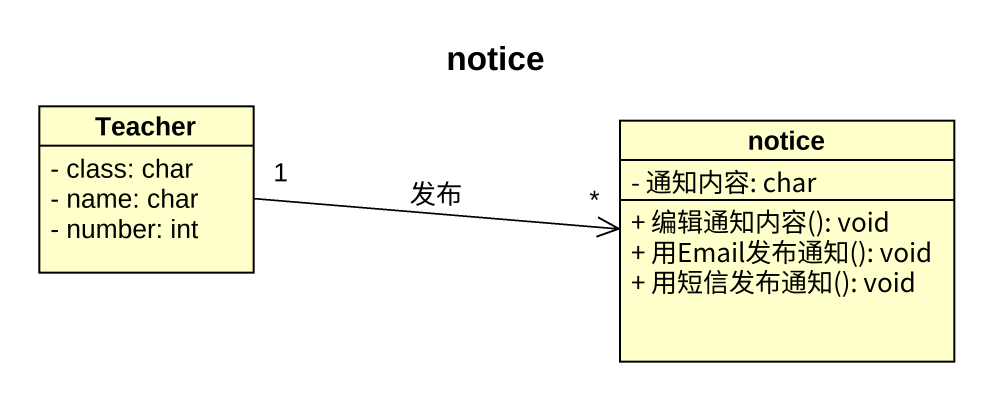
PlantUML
@startuml
title notice
hide circle
hide empty members
skinparam classAttributeIconSize 0
class Teacher {
  - class: char
  - name: char
  - number: int
}
class notice {
  - 通知内容: char
  + 编辑通知内容(): void
  + 用Email发布通知(): void
  + 用短信发布通知(): void
}
Teacher "1" -right-> "*" notice : 发布
@enduml
